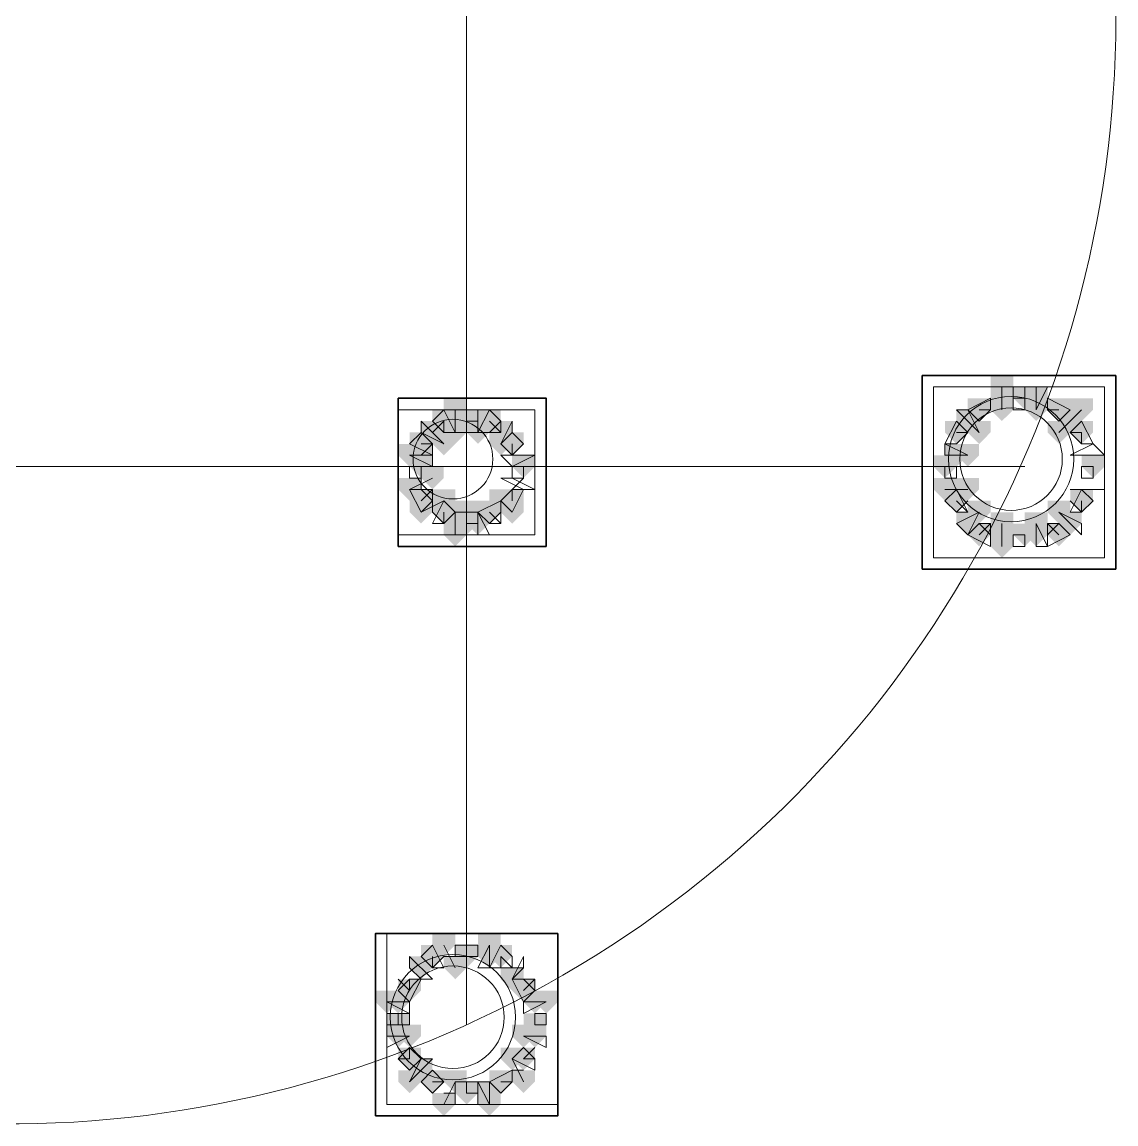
# Model space of a CAD drawing. Header units: millimetres. Extents: x 2315 to 4619, y 1334 to 1897.
# Drawn here: x 3570.14 to 3576, y 1548.68 to 1554.59 of the extents above; entities that cross this region are included whole.
import ezdxf

# ---------------------------------------------------------------- set-up
doc = ezdxf.new("R2010")
doc.units = ezdxf.units.MM
for name, color, linetype, true_color in [('PDF_10', 7, 'Continuous', 0x00b85c), ('PDF_AXIS', 7, 'Continuous', 0x00b85c), ('PDF_柱构件', 7, 'Continuous', 0x00b85c), ('PDF_转运站初步方案', 7, 'Continuous', 0x00b85c)]:
    doc.layers.add(name, color=color, linetype=linetype, true_color=true_color)
doc.layers.add('PDF_中心线层', color=1, linetype='Continuous')
doc.layers.add('PDF_粗实线层', color=7, linetype='Continuous')

msp = doc.modelspace()

# ---------------------------------------------------------------- hatches: boundary and pattern name
at = {"layer": 'PDF_10', "transparency": 33554559}
for points in [[(3575.5153, 1552.6298), (3575.4542, 1552.6298), (3575.4542, 1552.5687), (3575.5153, 1552.5076), (3575.5764, 1552.5687), (3575.5764, 1552.6298)], [(3575.5153, 1552.6298), (3575.4542, 1552.6298), (3575.4542, 1552.5687), (3575.5153, 1552.5076), (3575.5764, 1552.5687), (3575.5764, 1552.6298)], [(3575.271, 1552.5687), (3575.2099, 1552.5687), (3575.2099, 1552.5076), (3575.271, 1552.4466), (3575.332, 1552.5076), (3575.332, 1552.5687)], [(3575.271, 1552.5687), (3575.2099, 1552.5687), (3575.2099, 1552.5076), (3575.271, 1552.4466), (3575.332, 1552.5076), (3575.332, 1552.5687)], [(3575.6985, 1552.5687), (3575.6375, 1552.5687), (3575.6375, 1552.5076), (3575.6985, 1552.4466), (3575.7596, 1552.5076), (3575.7596, 1552.5687)], [(3575.6985, 1552.5687), (3575.6375, 1552.5687), (3575.6375, 1552.5076), (3575.6985, 1552.4466), (3575.7596, 1552.5076), (3575.7596, 1552.5687)], [(3572.4002, 1552.5076), (3572.3391, 1552.5076), (3572.3391, 1552.4466), (3572.4002, 1552.3855), (3572.4612, 1552.4466), (3572.4612, 1552.5076)], [(3572.4002, 1552.5076), (3572.3391, 1552.5076), (3572.3391, 1552.4466), (3572.4002, 1552.3855), (3572.4612, 1552.4466), (3572.4612, 1552.5076)], [(3572.5223, 1552.5076), (3572.4612, 1552.5076), (3572.4612, 1552.4466), (3572.5223, 1552.3855), (3572.5834, 1552.4466), (3572.5834, 1552.5076)], [(3572.5223, 1552.5076), (3572.4612, 1552.5076), (3572.4612, 1552.4466), (3572.5223, 1552.3855), (3572.5834, 1552.4466), (3572.5834, 1552.5076)], [(3572.6445, 1552.5076), (3572.5834, 1552.5076), (3572.5834, 1552.4466), (3572.6445, 1552.3855), (3572.7056, 1552.4466), (3572.7056, 1552.5076)], [(3572.6445, 1552.5076), (3572.5834, 1552.5076), (3572.5834, 1552.4466), (3572.6445, 1552.3855), (3572.7056, 1552.4466), (3572.7056, 1552.5076)], [(3575.1488, 1552.4466), (3575.0877, 1552.4466), (3575.0877, 1552.3855), (3575.1488, 1552.3244), (3575.2099, 1552.3855), (3575.2099, 1552.4466)], [(3575.1488, 1552.4466), (3575.0877, 1552.4466), (3575.0877, 1552.3855), (3575.1488, 1552.3244), (3575.2099, 1552.3855), (3575.2099, 1552.4466)], [(3575.8207, 1552.4466), (3575.7596, 1552.4466), (3575.7596, 1552.3855), (3575.8207, 1552.3244), (3575.8818, 1552.3855), (3575.8818, 1552.4466)], [(3575.8207, 1552.4466), (3575.7596, 1552.4466), (3575.7596, 1552.3855), (3575.8207, 1552.3244), (3575.8818, 1552.3855), (3575.8818, 1552.4466)], [(3572.278, 1552.3855), (3572.2169, 1552.3855), (3572.2169, 1552.3244), (3572.278, 1552.2633), (3572.3391, 1552.3244), (3572.3391, 1552.3855)], [(3572.278, 1552.3855), (3572.2169, 1552.3855), (3572.2169, 1552.3244), (3572.278, 1552.2633), (3572.3391, 1552.3244), (3572.3391, 1552.3855)], [(3572.7666, 1552.3855), (3572.7056, 1552.3855), (3572.7056, 1552.3244), (3572.7666, 1552.2633), (3572.8277, 1552.3244), (3572.8277, 1552.3855)], [(3572.7666, 1552.3855), (3572.7056, 1552.3855), (3572.7056, 1552.3244), (3572.7666, 1552.2633), (3572.8277, 1552.3244), (3572.8277, 1552.3855)], [(3572.7666, 1552.3855), (3572.7056, 1552.3855), (3572.7056, 1552.3244), (3572.7666, 1552.2633), (3572.8277, 1552.3244), (3572.8277, 1552.3855)], [(3572.278, 1552.2633), (3572.2169, 1552.2633), (3572.2169, 1552.2022), (3572.278, 1552.1412), (3572.3391, 1552.2022), (3572.3391, 1552.2633)], [(3572.278, 1552.2633), (3572.2169, 1552.2633), (3572.2169, 1552.2022), (3572.278, 1552.1412), (3572.3391, 1552.2022), (3572.3391, 1552.2633)], [(3572.8277, 1552.2633), (3572.7666, 1552.2633), (3572.7666, 1552.2022), (3572.8277, 1552.1412), (3572.8888, 1552.2022), (3572.8888, 1552.2633)], [(3572.8277, 1552.2633), (3572.7666, 1552.2633), (3572.7666, 1552.2022), (3572.8277, 1552.1412), (3572.8888, 1552.2022), (3572.8888, 1552.2633)], [(3575.0877, 1552.2633), (3575.0266, 1552.2633), (3575.0266, 1552.2022), (3575.0877, 1552.1412), (3575.1488, 1552.2022), (3575.1488, 1552.2633)], [(3575.0877, 1552.2633), (3575.0266, 1552.2633), (3575.0266, 1552.2022), (3575.0877, 1552.1412), (3575.1488, 1552.2022), (3575.1488, 1552.2633)], [(3575.8818, 1552.2633), (3575.8207, 1552.2633), (3575.8207, 1552.2022), (3575.8818, 1552.1412), (3575.9429, 1552.2022), (3575.9429, 1552.2633)], [(3575.8818, 1552.2633), (3575.8207, 1552.2633), (3575.8207, 1552.2022), (3575.8818, 1552.1412), (3575.9429, 1552.2022), (3575.9429, 1552.2633)], [(3572.278, 1552.0801), (3572.2169, 1552.0801), (3572.2169, 1552.019), (3572.278, 1551.9579), (3572.3391, 1552.019), (3572.3391, 1552.0801)], [(3572.278, 1552.0801), (3572.2169, 1552.0801), (3572.2169, 1552.019), (3572.278, 1551.9579), (3572.3391, 1552.019), (3572.3391, 1552.0801)], [(3572.7666, 1552.0801), (3572.7056, 1552.0801), (3572.7056, 1552.019), (3572.7666, 1551.9579), (3572.8277, 1552.019), (3572.8277, 1552.0801)], [(3572.7666, 1552.0801), (3572.7056, 1552.0801), (3572.7056, 1552.019), (3572.7666, 1551.9579), (3572.8277, 1552.019), (3572.8277, 1552.0801)], [(3575.1488, 1552.0801), (3575.0877, 1552.0801), (3575.0877, 1552.019), (3575.1488, 1551.9579), (3575.2099, 1552.019), (3575.2099, 1552.0801)], [(3575.1488, 1552.0801), (3575.0877, 1552.0801), (3575.0877, 1552.019), (3575.1488, 1551.9579), (3575.2099, 1552.019), (3575.2099, 1552.0801)], [(3575.8207, 1552.0801), (3575.7596, 1552.0801), (3575.7596, 1552.019), (3575.8207, 1551.9579), (3575.8818, 1552.019), (3575.8818, 1552.0801)], [(3575.8207, 1552.0801), (3575.7596, 1552.0801), (3575.7596, 1552.019), (3575.8207, 1551.9579), (3575.8818, 1552.019), (3575.8818, 1552.0801)], [(3572.4002, 1552.019), (3572.3391, 1552.019), (3572.3391, 1551.9579), (3572.4002, 1551.8968), (3572.4612, 1551.9579), (3572.4612, 1552.019)], [(3572.4002, 1552.019), (3572.3391, 1552.019), (3572.3391, 1551.9579), (3572.4002, 1551.8968), (3572.4612, 1551.9579), (3572.4612, 1552.019)], [(3572.6445, 1552.019), (3572.5834, 1552.019), (3572.5834, 1551.9579), (3572.6445, 1551.8968), (3572.7056, 1551.9579), (3572.7056, 1552.019)], [(3572.6445, 1552.019), (3572.5834, 1552.019), (3572.5834, 1551.9579), (3572.6445, 1551.8968), (3572.7056, 1551.9579), (3572.7056, 1552.019)], [(3572.5223, 1551.9579), (3572.4612, 1551.9579), (3572.4612, 1551.8968), (3572.5223, 1551.8357), (3572.5834, 1551.8968), (3572.5834, 1551.9579)], [(3572.5223, 1551.9579), (3572.4612, 1551.9579), (3572.4612, 1551.8968), (3572.5223, 1551.8357), (3572.5834, 1551.8968), (3572.5834, 1551.9579)], [(3575.271, 1551.8968), (3575.2099, 1551.8968), (3575.2099, 1551.8357), (3575.271, 1551.7747), (3575.332, 1551.8357), (3575.332, 1551.8968)], [(3575.271, 1551.8968), (3575.2099, 1551.8968), (3575.2099, 1551.8357), (3575.271, 1551.7747), (3575.332, 1551.8357), (3575.332, 1551.8968)], [(3575.5153, 1551.8968), (3575.4542, 1551.8968), (3575.4542, 1551.8357), (3575.5153, 1551.7747), (3575.5764, 1551.8357), (3575.5764, 1551.8968)], [(3575.5153, 1551.8968), (3575.4542, 1551.8968), (3575.4542, 1551.8357), (3575.5153, 1551.7747), (3575.5764, 1551.8357), (3575.5764, 1551.8968)], [(3575.6985, 1551.8968), (3575.6375, 1551.8968), (3575.6375, 1551.8357), (3575.6985, 1551.7747), (3575.7596, 1551.8357), (3575.7596, 1551.8968)], [(3575.6985, 1551.8968), (3575.6375, 1551.8968), (3575.6375, 1551.8357), (3575.6985, 1551.7747), (3575.7596, 1551.8357), (3575.7596, 1551.8968)], [(3572.3391, 1549.6368), (3572.278, 1549.6368), (3572.278, 1549.5757), (3572.3391, 1549.5147), (3572.4002, 1549.5757), (3572.4002, 1549.6368)], [(3572.3391, 1549.6368), (3572.278, 1549.6368), (3572.278, 1549.5757), (3572.3391, 1549.5147), (3572.4002, 1549.5757), (3572.4002, 1549.6368)], [(3572.5223, 1549.6368), (3572.4612, 1549.6368), (3572.4612, 1549.5757), (3572.5223, 1549.5147), (3572.5834, 1549.5757), (3572.5834, 1549.6368)], [(3572.5223, 1549.6368), (3572.4612, 1549.6368), (3572.4612, 1549.5757), (3572.5223, 1549.5147), (3572.5834, 1549.5757), (3572.5834, 1549.6368)], [(3572.7056, 1549.6368), (3572.6445, 1549.6368), (3572.6445, 1549.5757), (3572.7056, 1549.5147), (3572.7666, 1549.5757), (3572.7666, 1549.6368)], [(3572.7056, 1549.6368), (3572.6445, 1549.6368), (3572.6445, 1549.5757), (3572.7056, 1549.5147), (3572.7666, 1549.5757), (3572.7666, 1549.6368)], [(3572.2169, 1549.4536), (3572.1558, 1549.4536), (3572.1558, 1549.3925), (3572.2169, 1549.3314), (3572.278, 1549.3925), (3572.278, 1549.4536)], [(3572.2169, 1549.4536), (3572.1558, 1549.4536), (3572.1558, 1549.3925), (3572.2169, 1549.3314), (3572.278, 1549.3925), (3572.278, 1549.4536)], [(3572.8277, 1549.4536), (3572.7666, 1549.4536), (3572.7666, 1549.3925), (3572.8277, 1549.3314), (3572.8888, 1549.3925), (3572.8888, 1549.4536)], [(3572.8277, 1549.4536), (3572.7666, 1549.4536), (3572.7666, 1549.3925), (3572.8277, 1549.3314), (3572.8888, 1549.3925), (3572.8888, 1549.4536)], [(3572.1558, 1549.2703), (3572.0948, 1549.2703), (3572.0948, 1549.2093), (3572.1558, 1549.1482), (3572.2169, 1549.2093), (3572.2169, 1549.2703)], [(3572.1558, 1549.2703), (3572.0948, 1549.2703), (3572.0948, 1549.2093), (3572.1558, 1549.1482), (3572.2169, 1549.2093), (3572.2169, 1549.2703)], [(3572.1558, 1549.2703), (3572.0948, 1549.2703), (3572.0948, 1549.2093), (3572.1558, 1549.1482), (3572.2169, 1549.2093), (3572.2169, 1549.2703)], [(3572.8888, 1549.2703), (3572.8277, 1549.2703), (3572.8277, 1549.2093), (3572.8888, 1549.1482), (3572.9499, 1549.2093), (3572.9499, 1549.2703)], [(3572.8888, 1549.2703), (3572.8277, 1549.2703), (3572.8277, 1549.2093), (3572.8888, 1549.1482), (3572.9499, 1549.2093), (3572.9499, 1549.2703)], [(3572.2169, 1549.0871), (3572.1558, 1549.0871), (3572.1558, 1549.026), (3572.2169, 1548.9649), (3572.278, 1549.026), (3572.278, 1549.0871)], [(3572.2169, 1549.0871), (3572.1558, 1549.0871), (3572.1558, 1549.026), (3572.2169, 1548.9649), (3572.278, 1549.026), (3572.278, 1549.0871)], [(3572.8277, 1549.0871), (3572.7666, 1549.0871), (3572.7666, 1549.026), (3572.8277, 1548.9649), (3572.8888, 1549.026), (3572.8888, 1549.0871)], [(3572.8277, 1549.0871), (3572.7666, 1549.0871), (3572.7666, 1549.026), (3572.8277, 1548.9649), (3572.8888, 1549.026), (3572.8888, 1549.0871)], [(3572.3391, 1548.9649), (3572.278, 1548.9649), (3572.278, 1548.9039), (3572.3391, 1548.8428), (3572.4002, 1548.9039), (3572.4002, 1548.9649)], [(3572.3391, 1548.9649), (3572.278, 1548.9649), (3572.278, 1548.9039), (3572.3391, 1548.8428), (3572.4002, 1548.9039), (3572.4002, 1548.9649)], [(3572.3391, 1548.9649), (3572.278, 1548.9649), (3572.278, 1548.9039), (3572.3391, 1548.8428), (3572.4002, 1548.9039), (3572.4002, 1548.9649)], [(3572.7056, 1548.9649), (3572.6445, 1548.9649), (3572.6445, 1548.9039), (3572.7056, 1548.8428), (3572.7666, 1548.9039), (3572.7666, 1548.9649)], [(3572.7056, 1548.9649), (3572.6445, 1548.9649), (3572.6445, 1548.9039), (3572.7056, 1548.8428), (3572.7666, 1548.9039), (3572.7666, 1548.9649)], [(3572.7056, 1548.9649), (3572.6445, 1548.9649), (3572.6445, 1548.9039), (3572.7056, 1548.8428), (3572.7666, 1548.9039), (3572.7666, 1548.9649)], [(3572.5223, 1548.9039), (3572.4612, 1548.9039), (3572.4612, 1548.8428), (3572.5223, 1548.7817), (3572.5834, 1548.8428), (3572.5834, 1548.9039)], [(3572.5223, 1548.9039), (3572.4612, 1548.9039), (3572.4612, 1548.8428), (3572.5223, 1548.7817), (3572.5834, 1548.8428), (3572.5834, 1548.9039)]]:
    msp.add_hatch(color=256, dxfattribs=at).paths.add_polyline_path(points)
at = {"layer": 'PDF_柱构件', "transparency": 33554559}
for points in [[(3575.3931, 1552.6909), (3575.332, 1552.6909), (3575.332, 1552.6298), (3575.3931, 1552.5687), (3575.4542, 1552.6298), (3575.4542, 1552.6909)], [(3575.3931, 1552.6298), (3575.332, 1552.6298), (3575.332, 1552.5687), (3575.3931, 1552.5076), (3575.4542, 1552.5687), (3575.4542, 1552.6298)], [(3575.5764, 1552.6298), (3575.5153, 1552.6298), (3575.5153, 1552.5687), (3575.5764, 1552.5076), (3575.6375, 1552.5687), (3575.6375, 1552.6298)], [(3572.4612, 1552.5687), (3572.4002, 1552.5687), (3572.4002, 1552.5076), (3572.4612, 1552.4466), (3572.5223, 1552.5076), (3572.5223, 1552.5687)], [(3575.3931, 1552.5687), (3575.332, 1552.5687), (3575.332, 1552.5076), (3575.3931, 1552.4466), (3575.4542, 1552.5076), (3575.4542, 1552.5687)], [(3575.5764, 1552.5687), (3575.5153, 1552.5687), (3575.5153, 1552.5076), (3575.5764, 1552.4466), (3575.6375, 1552.5076), (3575.6375, 1552.5687)], [(3575.8207, 1552.5687), (3575.7596, 1552.5687), (3575.7596, 1552.5076), (3575.8207, 1552.4466), (3575.8818, 1552.5076), (3575.8818, 1552.5687)], [(3572.4612, 1552.5076), (3572.4002, 1552.5076), (3572.4002, 1552.4466), (3572.4612, 1552.3855), (3572.5223, 1552.4466), (3572.5223, 1552.5076)], [(3572.5834, 1552.5076), (3572.5223, 1552.5076), (3572.5223, 1552.4466), (3572.5834, 1552.3855), (3572.6445, 1552.4466), (3572.6445, 1552.5076)], [(3575.2099, 1552.5076), (3575.1488, 1552.5076), (3575.1488, 1552.4466), (3575.2099, 1552.3855), (3575.271, 1552.4466), (3575.271, 1552.5076)], [(3575.7596, 1552.5076), (3575.6985, 1552.5076), (3575.6985, 1552.4466), (3575.7596, 1552.3855), (3575.8207, 1552.4466), (3575.8207, 1552.5076)], [(3572.3391, 1552.4466), (3572.278, 1552.4466), (3572.278, 1552.3855), (3572.3391, 1552.3244), (3572.4002, 1552.3855), (3572.4002, 1552.4466)], [(3572.4612, 1552.4466), (3572.4002, 1552.4466), (3572.4002, 1552.3855), (3572.4612, 1552.3244), (3572.5223, 1552.3855), (3572.5223, 1552.4466)], [(3572.5834, 1552.4466), (3572.5223, 1552.4466), (3572.5223, 1552.3855), (3572.5834, 1552.3244), (3572.6445, 1552.3855), (3572.6445, 1552.4466)], [(3572.7056, 1552.4466), (3572.6445, 1552.4466), (3572.6445, 1552.3855), (3572.7056, 1552.3244), (3572.7666, 1552.3855), (3572.7666, 1552.4466)], [(3575.271, 1552.4466), (3575.2099, 1552.4466), (3575.2099, 1552.3855), (3575.271, 1552.3244), (3575.332, 1552.3855), (3575.332, 1552.4466)], [(3575.6985, 1552.4466), (3575.6375, 1552.4466), (3575.6375, 1552.3855), (3575.6985, 1552.3244), (3575.7596, 1552.3855), (3575.7596, 1552.4466)], [(3572.4002, 1552.3855), (3572.3391, 1552.3855), (3572.3391, 1552.3244), (3572.4002, 1552.2633), (3572.4612, 1552.3244), (3572.4612, 1552.3855)], [(3572.7056, 1552.3855), (3572.6445, 1552.3855), (3572.6445, 1552.3244), (3572.7056, 1552.2633), (3572.7666, 1552.3244), (3572.7666, 1552.3855)], [(3572.2169, 1552.3244), (3572.1558, 1552.3244), (3572.1558, 1552.2633), (3572.2169, 1552.2022), (3572.278, 1552.2633), (3572.278, 1552.3244)], [(3572.278, 1552.3244), (3572.2169, 1552.3244), (3572.2169, 1552.2633), (3572.278, 1552.2022), (3572.3391, 1552.2633), (3572.3391, 1552.3244)], [(3575.1488, 1552.3244), (3575.0877, 1552.3244), (3575.0877, 1552.2633), (3575.1488, 1552.2022), (3575.2099, 1552.2633), (3575.2099, 1552.3244)], [(3575.2099, 1552.3244), (3575.1488, 1552.3244), (3575.1488, 1552.2633), (3575.2099, 1552.2022), (3575.271, 1552.2633), (3575.271, 1552.3244)], [(3572.3391, 1552.2022), (3572.278, 1552.2022), (3572.278, 1552.1412), (3572.3391, 1552.0801), (3572.4002, 1552.1412), (3572.4002, 1552.2022)], [(3572.2169, 1552.1412), (3572.1558, 1552.1412), (3572.1558, 1552.0801), (3572.2169, 1552.019), (3572.278, 1552.0801), (3572.278, 1552.1412)], [(3575.0877, 1552.1412), (3575.0266, 1552.1412), (3575.0266, 1552.0801), (3575.0877, 1552.019), (3575.1488, 1552.0801), (3575.1488, 1552.1412)], [(3575.1488, 1552.1412), (3575.0877, 1552.1412), (3575.0877, 1552.0801), (3575.1488, 1552.019), (3575.2099, 1552.0801), (3575.2099, 1552.1412)], [(3575.2099, 1552.1412), (3575.1488, 1552.1412), (3575.1488, 1552.0801), (3575.2099, 1552.019), (3575.271, 1552.0801), (3575.271, 1552.1412)], [(3572.4002, 1552.0801), (3572.3391, 1552.0801), (3572.3391, 1552.019), (3572.4002, 1551.9579), (3572.4612, 1552.019), (3572.4612, 1552.0801)], [(3572.7056, 1552.0801), (3572.6445, 1552.0801), (3572.6445, 1552.019), (3572.7056, 1551.9579), (3572.7666, 1552.019), (3572.7666, 1552.0801)], [(3572.278, 1552.019), (3572.2169, 1552.019), (3572.2169, 1551.9579), (3572.278, 1551.8968), (3572.3391, 1551.9579), (3572.3391, 1552.019)], [(3572.4612, 1552.019), (3572.4002, 1552.019), (3572.4002, 1551.9579), (3572.4612, 1551.8968), (3572.5223, 1551.9579), (3572.5223, 1552.019)], [(3572.5834, 1552.019), (3572.5223, 1552.019), (3572.5223, 1551.9579), (3572.5834, 1551.8968), (3572.6445, 1551.9579), (3572.6445, 1552.019)], [(3572.7666, 1552.019), (3572.7056, 1552.019), (3572.7056, 1551.9579), (3572.7666, 1551.8968), (3572.8277, 1551.9579), (3572.8277, 1552.019)], [(3575.271, 1552.019), (3575.2099, 1552.019), (3575.2099, 1551.9579), (3575.271, 1551.8968), (3575.332, 1551.9579), (3575.332, 1552.019)], [(3575.6985, 1552.019), (3575.6375, 1552.019), (3575.6375, 1551.9579), (3575.6985, 1551.8968), (3575.7596, 1551.9579), (3575.7596, 1552.019)], [(3572.4612, 1551.9579), (3572.4002, 1551.9579), (3572.4002, 1551.8968), (3572.4612, 1551.8357), (3572.5223, 1551.8968), (3572.5223, 1551.9579)], [(3572.5834, 1551.9579), (3572.5223, 1551.9579), (3572.5223, 1551.8968), (3572.5834, 1551.8357), (3572.6445, 1551.8968), (3572.6445, 1551.9579)], [(3575.2099, 1551.9579), (3575.1488, 1551.9579), (3575.1488, 1551.8968), (3575.2099, 1551.8357), (3575.271, 1551.8968), (3575.271, 1551.9579)], [(3575.3931, 1551.9579), (3575.332, 1551.9579), (3575.332, 1551.8968), (3575.3931, 1551.8357), (3575.4542, 1551.8968), (3575.4542, 1551.9579)], [(3575.5764, 1551.9579), (3575.5153, 1551.9579), (3575.5153, 1551.8968), (3575.5764, 1551.8357), (3575.6375, 1551.8968), (3575.6375, 1551.9579)], [(3575.7596, 1551.9579), (3575.6985, 1551.9579), (3575.6985, 1551.8968), (3575.7596, 1551.8357), (3575.8207, 1551.8968), (3575.8207, 1551.9579)], [(3572.4612, 1551.8968), (3572.4002, 1551.8968), (3572.4002, 1551.8357), (3572.4612, 1551.7747), (3572.5223, 1551.8357), (3572.5223, 1551.8968)], [(3575.3931, 1551.8968), (3575.332, 1551.8968), (3575.332, 1551.8357), (3575.3931, 1551.7747), (3575.4542, 1551.8357), (3575.4542, 1551.8968)], [(3575.5764, 1551.8968), (3575.5153, 1551.8968), (3575.5153, 1551.8357), (3575.5764, 1551.7747), (3575.6375, 1551.8357), (3575.6375, 1551.8968)], [(3575.3931, 1551.8357), (3575.332, 1551.8357), (3575.332, 1551.7747), (3575.3931, 1551.7136), (3575.4542, 1551.7747), (3575.4542, 1551.8357)], [(3572.4002, 1549.6979), (3572.3391, 1549.6979), (3572.3391, 1549.6368), (3572.4002, 1549.5757), (3572.4612, 1549.6368), (3572.4612, 1549.6979)], [(3572.6445, 1549.6979), (3572.5834, 1549.6979), (3572.5834, 1549.6368), (3572.6445, 1549.5757), (3572.7056, 1549.6368), (3572.7056, 1549.6979)], [(3572.6445, 1549.6368), (3572.5834, 1549.6368), (3572.5834, 1549.5757), (3572.6445, 1549.5147), (3572.7056, 1549.5757), (3572.7056, 1549.6368)], [(3572.278, 1549.5757), (3572.2169, 1549.5757), (3572.2169, 1549.5147), (3572.278, 1549.4536), (3572.3391, 1549.5147), (3572.3391, 1549.5757)], [(3572.4612, 1549.5757), (3572.4002, 1549.5757), (3572.4002, 1549.5147), (3572.4612, 1549.4536), (3572.5223, 1549.5147), (3572.5223, 1549.5757)], [(3572.7666, 1549.5147), (3572.7056, 1549.5147), (3572.7056, 1549.4536), (3572.7666, 1549.3925), (3572.8277, 1549.4536), (3572.8277, 1549.5147)], [(3572.0948, 1549.3925), (3572.0337, 1549.3925), (3572.0337, 1549.3314), (3572.0948, 1549.2703), (3572.1558, 1549.3314), (3572.1558, 1549.3925)], [(3572.1558, 1549.3925), (3572.0948, 1549.3925), (3572.0948, 1549.3314), (3572.1558, 1549.2703), (3572.2169, 1549.3314), (3572.2169, 1549.3925)], [(3572.8888, 1549.3925), (3572.8277, 1549.3925), (3572.8277, 1549.3314), (3572.8888, 1549.2703), (3572.9499, 1549.3314), (3572.9499, 1549.3925)], [(3572.9499, 1549.3925), (3572.8888, 1549.3925), (3572.8888, 1549.3314), (3572.9499, 1549.2703), (3573.011, 1549.3314), (3573.011, 1549.3925)], [(3572.1558, 1549.2093), (3572.0948, 1549.2093), (3572.0948, 1549.1482), (3572.1558, 1549.0871), (3572.2169, 1549.1482), (3572.2169, 1549.2093)], [(3572.2169, 1549.2093), (3572.1558, 1549.2093), (3572.1558, 1549.1482), (3572.2169, 1549.0871), (3572.278, 1549.1482), (3572.278, 1549.2093)], [(3572.8277, 1549.2093), (3572.7666, 1549.2093), (3572.7666, 1549.1482), (3572.8277, 1549.0871), (3572.8888, 1549.1482), (3572.8888, 1549.2093)], [(3572.8888, 1549.2093), (3572.8277, 1549.2093), (3572.8277, 1549.1482), (3572.8888, 1549.0871), (3572.9499, 1549.1482), (3572.9499, 1549.2093)], [(3572.7666, 1549.0871), (3572.7056, 1549.0871), (3572.7056, 1549.026), (3572.7666, 1548.9649), (3572.8277, 1549.026), (3572.8277, 1549.0871)], [(3572.278, 1549.026), (3572.2169, 1549.026), (3572.2169, 1548.9649), (3572.278, 1548.9039), (3572.3391, 1548.9649), (3572.3391, 1549.026)], [(3572.2169, 1548.9649), (3572.1558, 1548.9649), (3572.1558, 1548.9039), (3572.2169, 1548.8428), (3572.278, 1548.9039), (3572.278, 1548.9649)], [(3572.4612, 1548.9649), (3572.4002, 1548.9649), (3572.4002, 1548.9039), (3572.4612, 1548.8428), (3572.5223, 1548.9039), (3572.5223, 1548.9649)], [(3572.8277, 1548.9649), (3572.7666, 1548.9649), (3572.7666, 1548.9039), (3572.8277, 1548.8428), (3572.8888, 1548.9039), (3572.8888, 1548.9649)], [(3572.6445, 1548.9039), (3572.5834, 1548.9039), (3572.5834, 1548.8428), (3572.6445, 1548.7817), (3572.7056, 1548.8428), (3572.7056, 1548.9039)], [(3572.4002, 1548.8428), (3572.3391, 1548.8428), (3572.3391, 1548.7817), (3572.4002, 1548.7206), (3572.4612, 1548.7817), (3572.4612, 1548.8428)], [(3572.6445, 1548.8428), (3572.5834, 1548.8428), (3572.5834, 1548.7817), (3572.6445, 1548.7206), (3572.7056, 1548.7817), (3572.7056, 1548.8428)]]:
    msp.add_hatch(color=256, dxfattribs=at).paths.add_polyline_path(points)
at = {"layer": 'PDF_转运站初步方案', "transparency": 33554559}
for points in [[(3575.5153, 1552.6298), (3575.4542, 1552.6298), (3575.4542, 1552.5687), (3575.5153, 1552.5076), (3575.5764, 1552.5687), (3575.5764, 1552.6298)], [(3575.5153, 1552.6298), (3575.4542, 1552.6298), (3575.4542, 1552.5687), (3575.5153, 1552.5076), (3575.5764, 1552.5687), (3575.5764, 1552.6298)], [(3575.271, 1552.5687), (3575.2099, 1552.5687), (3575.2099, 1552.5076), (3575.271, 1552.4466), (3575.332, 1552.5076), (3575.332, 1552.5687)], [(3575.271, 1552.5687), (3575.2099, 1552.5687), (3575.2099, 1552.5076), (3575.271, 1552.4466), (3575.332, 1552.5076), (3575.332, 1552.5687)], [(3575.6985, 1552.5687), (3575.6375, 1552.5687), (3575.6375, 1552.5076), (3575.6985, 1552.4466), (3575.7596, 1552.5076), (3575.7596, 1552.5687)], [(3575.6985, 1552.5687), (3575.6375, 1552.5687), (3575.6375, 1552.5076), (3575.6985, 1552.4466), (3575.7596, 1552.5076), (3575.7596, 1552.5687)], [(3572.4002, 1552.5076), (3572.3391, 1552.5076), (3572.3391, 1552.4466), (3572.4002, 1552.3855), (3572.4612, 1552.4466), (3572.4612, 1552.5076)], [(3572.4002, 1552.5076), (3572.3391, 1552.5076), (3572.3391, 1552.4466), (3572.4002, 1552.3855), (3572.4612, 1552.4466), (3572.4612, 1552.5076)], [(3572.5223, 1552.5076), (3572.4612, 1552.5076), (3572.4612, 1552.4466), (3572.5223, 1552.3855), (3572.5834, 1552.4466), (3572.5834, 1552.5076)], [(3572.5223, 1552.5076), (3572.4612, 1552.5076), (3572.4612, 1552.4466), (3572.5223, 1552.3855), (3572.5834, 1552.4466), (3572.5834, 1552.5076)], [(3572.6445, 1552.5076), (3572.5834, 1552.5076), (3572.5834, 1552.4466), (3572.6445, 1552.3855), (3572.7056, 1552.4466), (3572.7056, 1552.5076)], [(3572.6445, 1552.5076), (3572.5834, 1552.5076), (3572.5834, 1552.4466), (3572.6445, 1552.3855), (3572.7056, 1552.4466), (3572.7056, 1552.5076)], [(3575.1488, 1552.4466), (3575.0877, 1552.4466), (3575.0877, 1552.3855), (3575.1488, 1552.3244), (3575.2099, 1552.3855), (3575.2099, 1552.4466)], [(3575.1488, 1552.4466), (3575.0877, 1552.4466), (3575.0877, 1552.3855), (3575.1488, 1552.3244), (3575.2099, 1552.3855), (3575.2099, 1552.4466)], [(3575.8207, 1552.4466), (3575.7596, 1552.4466), (3575.7596, 1552.3855), (3575.8207, 1552.3244), (3575.8818, 1552.3855), (3575.8818, 1552.4466)], [(3575.8207, 1552.4466), (3575.7596, 1552.4466), (3575.7596, 1552.3855), (3575.8207, 1552.3244), (3575.8818, 1552.3855), (3575.8818, 1552.4466)], [(3572.278, 1552.3855), (3572.2169, 1552.3855), (3572.2169, 1552.3244), (3572.278, 1552.2633), (3572.3391, 1552.3244), (3572.3391, 1552.3855)], [(3572.278, 1552.3855), (3572.2169, 1552.3855), (3572.2169, 1552.3244), (3572.278, 1552.2633), (3572.3391, 1552.3244), (3572.3391, 1552.3855)], [(3572.7666, 1552.3855), (3572.7056, 1552.3855), (3572.7056, 1552.3244), (3572.7666, 1552.2633), (3572.8277, 1552.3244), (3572.8277, 1552.3855)], [(3572.7666, 1552.3855), (3572.7056, 1552.3855), (3572.7056, 1552.3244), (3572.7666, 1552.2633), (3572.8277, 1552.3244), (3572.8277, 1552.3855)], [(3572.278, 1552.2633), (3572.2169, 1552.2633), (3572.2169, 1552.2022), (3572.278, 1552.1412), (3572.3391, 1552.2022), (3572.3391, 1552.2633)], [(3572.278, 1552.2633), (3572.2169, 1552.2633), (3572.2169, 1552.2022), (3572.278, 1552.1412), (3572.3391, 1552.2022), (3572.3391, 1552.2633)], [(3572.8277, 1552.2633), (3572.7666, 1552.2633), (3572.7666, 1552.2022), (3572.8277, 1552.1412), (3572.8888, 1552.2022), (3572.8888, 1552.2633)], [(3572.8277, 1552.2633), (3572.7666, 1552.2633), (3572.7666, 1552.2022), (3572.8277, 1552.1412), (3572.8888, 1552.2022), (3572.8888, 1552.2633)], [(3575.0877, 1552.2633), (3575.0266, 1552.2633), (3575.0266, 1552.2022), (3575.0877, 1552.1412), (3575.1488, 1552.2022), (3575.1488, 1552.2633)], [(3575.0877, 1552.2633), (3575.0266, 1552.2633), (3575.0266, 1552.2022), (3575.0877, 1552.1412), (3575.1488, 1552.2022), (3575.1488, 1552.2633)], [(3575.8818, 1552.2633), (3575.8207, 1552.2633), (3575.8207, 1552.2022), (3575.8818, 1552.1412), (3575.9429, 1552.2022), (3575.9429, 1552.2633)], [(3575.8818, 1552.2633), (3575.8207, 1552.2633), (3575.8207, 1552.2022), (3575.8818, 1552.1412), (3575.9429, 1552.2022), (3575.9429, 1552.2633)], [(3572.278, 1552.0801), (3572.2169, 1552.0801), (3572.2169, 1552.019), (3572.278, 1551.9579), (3572.3391, 1552.019), (3572.3391, 1552.0801)], [(3572.278, 1552.0801), (3572.2169, 1552.0801), (3572.2169, 1552.019), (3572.278, 1551.9579), (3572.3391, 1552.019), (3572.3391, 1552.0801)], [(3572.7666, 1552.0801), (3572.7056, 1552.0801), (3572.7056, 1552.019), (3572.7666, 1551.9579), (3572.8277, 1552.019), (3572.8277, 1552.0801)], [(3572.7666, 1552.0801), (3572.7056, 1552.0801), (3572.7056, 1552.019), (3572.7666, 1551.9579), (3572.8277, 1552.019), (3572.8277, 1552.0801)], [(3575.1488, 1552.0801), (3575.0877, 1552.0801), (3575.0877, 1552.019), (3575.1488, 1551.9579), (3575.2099, 1552.019), (3575.2099, 1552.0801)], [(3575.1488, 1552.0801), (3575.0877, 1552.0801), (3575.0877, 1552.019), (3575.1488, 1551.9579), (3575.2099, 1552.019), (3575.2099, 1552.0801)], [(3575.8207, 1552.0801), (3575.7596, 1552.0801), (3575.7596, 1552.019), (3575.8207, 1551.9579), (3575.8818, 1552.019), (3575.8818, 1552.0801)], [(3575.8207, 1552.0801), (3575.7596, 1552.0801), (3575.7596, 1552.019), (3575.8207, 1551.9579), (3575.8818, 1552.019), (3575.8818, 1552.0801)], [(3572.4002, 1552.019), (3572.3391, 1552.019), (3572.3391, 1551.9579), (3572.4002, 1551.8968), (3572.4612, 1551.9579), (3572.4612, 1552.019)], [(3572.4002, 1552.019), (3572.3391, 1552.019), (3572.3391, 1551.9579), (3572.4002, 1551.8968), (3572.4612, 1551.9579), (3572.4612, 1552.019)], [(3572.6445, 1552.019), (3572.5834, 1552.019), (3572.5834, 1551.9579), (3572.6445, 1551.8968), (3572.7056, 1551.9579), (3572.7056, 1552.019)], [(3572.6445, 1552.019), (3572.5834, 1552.019), (3572.5834, 1551.9579), (3572.6445, 1551.8968), (3572.7056, 1551.9579), (3572.7056, 1552.019)], [(3572.5223, 1551.9579), (3572.4612, 1551.9579), (3572.4612, 1551.8968), (3572.5223, 1551.8357), (3572.5834, 1551.8968), (3572.5834, 1551.9579)], [(3572.5223, 1551.9579), (3572.4612, 1551.9579), (3572.4612, 1551.8968), (3572.5223, 1551.8357), (3572.5834, 1551.8968), (3572.5834, 1551.9579)], [(3575.271, 1551.8968), (3575.2099, 1551.8968), (3575.2099, 1551.8357), (3575.271, 1551.7747), (3575.332, 1551.8357), (3575.332, 1551.8968)], [(3575.271, 1551.8968), (3575.2099, 1551.8968), (3575.2099, 1551.8357), (3575.271, 1551.7747), (3575.332, 1551.8357), (3575.332, 1551.8968)], [(3575.5153, 1551.8968), (3575.4542, 1551.8968), (3575.4542, 1551.8357), (3575.5153, 1551.7747), (3575.5764, 1551.8357), (3575.5764, 1551.8968)], [(3575.5153, 1551.8968), (3575.4542, 1551.8968), (3575.4542, 1551.8357), (3575.5153, 1551.7747), (3575.5764, 1551.8357), (3575.5764, 1551.8968)], [(3575.6985, 1551.8968), (3575.6375, 1551.8968), (3575.6375, 1551.8357), (3575.6985, 1551.7747), (3575.7596, 1551.8357), (3575.7596, 1551.8968)], [(3575.6985, 1551.8968), (3575.6375, 1551.8968), (3575.6375, 1551.8357), (3575.6985, 1551.7747), (3575.7596, 1551.8357), (3575.7596, 1551.8968)], [(3572.3391, 1549.6368), (3572.278, 1549.6368), (3572.278, 1549.5757), (3572.3391, 1549.5147), (3572.4002, 1549.5757), (3572.4002, 1549.6368)], [(3572.3391, 1549.6368), (3572.278, 1549.6368), (3572.278, 1549.5757), (3572.3391, 1549.5147), (3572.4002, 1549.5757), (3572.4002, 1549.6368)], [(3572.5223, 1549.6368), (3572.4612, 1549.6368), (3572.4612, 1549.5757), (3572.5223, 1549.5147), (3572.5834, 1549.5757), (3572.5834, 1549.6368)], [(3572.5223, 1549.6368), (3572.4612, 1549.6368), (3572.4612, 1549.5757), (3572.5223, 1549.5147), (3572.5834, 1549.5757), (3572.5834, 1549.6368)], [(3572.7056, 1549.6368), (3572.6445, 1549.6368), (3572.6445, 1549.5757), (3572.7056, 1549.5147), (3572.7666, 1549.5757), (3572.7666, 1549.6368)], [(3572.7056, 1549.6368), (3572.6445, 1549.6368), (3572.6445, 1549.5757), (3572.7056, 1549.5147), (3572.7666, 1549.5757), (3572.7666, 1549.6368)], [(3572.2169, 1549.4536), (3572.1558, 1549.4536), (3572.1558, 1549.3925), (3572.2169, 1549.3314), (3572.278, 1549.3925), (3572.278, 1549.4536)], [(3572.2169, 1549.4536), (3572.1558, 1549.4536), (3572.1558, 1549.3925), (3572.2169, 1549.3314), (3572.278, 1549.3925), (3572.278, 1549.4536)], [(3572.8277, 1549.4536), (3572.7666, 1549.4536), (3572.7666, 1549.3925), (3572.8277, 1549.3314), (3572.8888, 1549.3925), (3572.8888, 1549.4536)], [(3572.8277, 1549.4536), (3572.7666, 1549.4536), (3572.7666, 1549.3925), (3572.8277, 1549.3314), (3572.8888, 1549.3925), (3572.8888, 1549.4536)], [(3572.1558, 1549.2703), (3572.0948, 1549.2703), (3572.0948, 1549.2093), (3572.1558, 1549.1482), (3572.2169, 1549.2093), (3572.2169, 1549.2703)], [(3572.1558, 1549.2703), (3572.0948, 1549.2703), (3572.0948, 1549.2093), (3572.1558, 1549.1482), (3572.2169, 1549.2093), (3572.2169, 1549.2703)], [(3572.8888, 1549.2703), (3572.8277, 1549.2703), (3572.8277, 1549.2093), (3572.8888, 1549.1482), (3572.9499, 1549.2093), (3572.9499, 1549.2703)], [(3572.8888, 1549.2703), (3572.8277, 1549.2703), (3572.8277, 1549.2093), (3572.8888, 1549.1482), (3572.9499, 1549.2093), (3572.9499, 1549.2703)], [(3572.2169, 1549.0871), (3572.1558, 1549.0871), (3572.1558, 1549.026), (3572.2169, 1548.9649), (3572.278, 1549.026), (3572.278, 1549.0871)], [(3572.2169, 1549.0871), (3572.1558, 1549.0871), (3572.1558, 1549.026), (3572.2169, 1548.9649), (3572.278, 1549.026), (3572.278, 1549.0871)], [(3572.8277, 1549.0871), (3572.7666, 1549.0871), (3572.7666, 1549.026), (3572.8277, 1548.9649), (3572.8888, 1549.026), (3572.8888, 1549.0871)], [(3572.8277, 1549.0871), (3572.7666, 1549.0871), (3572.7666, 1549.026), (3572.8277, 1548.9649), (3572.8888, 1549.026), (3572.8888, 1549.0871)], [(3572.3391, 1548.9649), (3572.278, 1548.9649), (3572.278, 1548.9039), (3572.3391, 1548.8428), (3572.4002, 1548.9039), (3572.4002, 1548.9649)], [(3572.3391, 1548.9649), (3572.278, 1548.9649), (3572.278, 1548.9039), (3572.3391, 1548.8428), (3572.4002, 1548.9039), (3572.4002, 1548.9649)], [(3572.7056, 1548.9649), (3572.6445, 1548.9649), (3572.6445, 1548.9039), (3572.7056, 1548.8428), (3572.7666, 1548.9039), (3572.7666, 1548.9649)], [(3572.7056, 1548.9649), (3572.6445, 1548.9649), (3572.6445, 1548.9039), (3572.7056, 1548.8428), (3572.7666, 1548.9039), (3572.7666, 1548.9649)], [(3572.5223, 1548.9039), (3572.4612, 1548.9039), (3572.4612, 1548.8428), (3572.5223, 1548.7817), (3572.5834, 1548.8428), (3572.5834, 1548.9039)], [(3572.5223, 1548.9039), (3572.4612, 1548.9039), (3572.4612, 1548.8428), (3572.5223, 1548.7817), (3572.5834, 1548.8428), (3572.5834, 1548.9039)]]:
    msp.add_hatch(color=256, dxfattribs=at).paths.add_polyline_path(points)

# ---------------------------------------------------------------- linework, layer by layer
at = {"layer": 'PDF_10', "lineweight": 18}
for points in [[(3575.4542, 1552.5687), (3575.5153, 1552.5687), (3575.5153, 1552.5076)], [(3572.5223, 1552.5076), (3572.5223, 1552.4466), (3572.5834, 1552.4466)], [(3575.271, 1552.5076), (3575.332, 1552.5076), (3575.271, 1552.5076)], [(3575.6985, 1552.5076), (3575.6375, 1552.5076), (3575.6985, 1552.5076)], [(3572.3391, 1552.3855), (3572.4002, 1552.4466), (3572.4002, 1552.3855)], [(3572.6445, 1552.4466), (3572.7056, 1552.3855)], [(3572.6445, 1552.3855), (3572.7056, 1552.4466)], [(3575.1488, 1552.3244), (3575.2099, 1552.3855), (3575.1488, 1552.3855)], [(3575.7596, 1552.3855), (3575.8207, 1552.3855), (3575.8207, 1552.3244)], [(3572.278, 1552.2633), (3572.3391, 1552.3244), (3572.278, 1552.3244)], [(3572.7666, 1552.3244), (3572.7666, 1552.2633)], [(3572.278, 1552.1412), (3572.278, 1552.2022), (3572.2169, 1552.2022)], [(3572.7666, 1552.2022), (3572.8277, 1552.2022), (3572.8277, 1552.1412)], [(3575.0877, 1552.1412), (3575.0877, 1552.2022), (3575.1488, 1552.2022)], [(3575.8207, 1552.2022), (3575.8818, 1552.2022), (3575.8818, 1552.1412)], [(3572.3391, 1552.019), (3572.278, 1552.0801)], [(3572.3391, 1552.0801), (3572.278, 1552.019)], [(3572.7666, 1552.019), (3572.7666, 1552.0801), (3572.7666, 1552.019)], [(3575.2099, 1551.9579), (3575.1488, 1552.019)], [(3575.2099, 1552.019), (3575.1488, 1551.9579)], [(3575.8207, 1552.019), (3575.8207, 1551.9579), (3575.7596, 1552.019)], [(3572.4002, 1551.9579), (3572.4002, 1551.8968), (3572.3391, 1551.9579)], [(3572.5834, 1551.8968), (3572.5223, 1551.8968), (3572.5223, 1551.9579)], [(3572.7056, 1551.9579), (3572.6445, 1551.8968)], [(3572.6445, 1551.9579), (3572.7056, 1551.8968)], [(3575.332, 1551.8357), (3575.271, 1551.8968)], [(3575.332, 1551.8968), (3575.271, 1551.8357)], [(3575.6985, 1551.8968), (3575.6375, 1551.8357)], [(3575.6375, 1551.8968), (3575.6985, 1551.8357)], [(3575.5153, 1551.7747), (3575.5153, 1551.8357), (3575.4542, 1551.8357)], [(3572.5834, 1549.5757), (3572.5223, 1549.5757), (3572.5223, 1549.6368)], [(3572.4002, 1549.5757), (3572.3391, 1549.5147), (3572.3391, 1549.5757)], [(3572.7666, 1549.5147), (3572.7056, 1549.5757), (3572.7056, 1549.5147)], [(3572.2169, 1549.4536), (3572.2169, 1549.3925), (3572.1558, 1549.4536)], [(3572.8888, 1549.3925), (3572.8277, 1549.4536)], [(3572.8277, 1549.3925), (3572.8888, 1549.4536)], [(3572.1558, 1549.2703), (3572.1558, 1549.2093)], [(3572.9499, 1549.2093), (3572.8888, 1549.2093), (3572.8888, 1549.2703)], [(3572.2169, 1549.0871), (3572.2169, 1549.026), (3572.1558, 1549.026)], [(3572.8888, 1549.026), (3572.8277, 1549.026), (3572.8888, 1549.0871)], [(3572.3391, 1548.9039), (3572.4002, 1548.9039)], [(3572.5223, 1548.9039), (3572.5223, 1548.8428), (3572.5834, 1548.8428)], [(3572.7056, 1548.9039), (3572.7666, 1548.9039)]]:
    msp.add_lwpolyline(points, dxfattribs=at)
at = {"layer": 'PDF_AXIS', "lineweight": 18}
for points in [[(3575.9429, 1551.7136), (3575.9429, 1552.6298), (3575.0266, 1552.6298), (3575.0266, 1551.7136)], [(3572.8888, 1551.8357), (3572.8888, 1552.5076), (3572.1558, 1552.5076), (3572.1558, 1551.8357)], [(3572.0948, 1548.7817), (3572.0948, 1549.6979), (3573.011, 1549.6979), (3573.011, 1548.7817)]]:
    msp.add_lwpolyline(points, close=True, dxfattribs=at)
at = {"layer": 'PDF_中心线层', "color": 112, "lineweight": 18, "true_color": 0x00b85c}
for points in [[(3572.5223, 1549.2093), (3572.5223, 1560.1428)], [(3564.5818, 1552.2022), (3575.5153, 1552.2022)]]:
    msp.add_lwpolyline(points, dxfattribs=at)
msp.add_arc((3570.0656, 1554.6164), 5.939, 239.20546, 0.87023, dxfattribs=at)
at = {"layer": 'PDF_柱构件', "lineweight": 18}
for points in [[(3575.3931, 1552.6298), (3575.3931, 1552.5076)], [(3575.4542, 1552.5076), (3575.5153, 1552.5076), (3575.5153, 1552.6298), (3575.4542, 1552.6298)], [(3575.5764, 1552.6298), (3575.5764, 1552.5076), (3575.6375, 1552.6298)], [(3575.271, 1552.4466), (3575.332, 1552.5076), (3575.332, 1552.5687), (3575.2099, 1552.5076)], [(3575.6375, 1552.5076), (3575.6985, 1552.4466), (3575.7596, 1552.5076), (3575.6375, 1552.5687)], [(3572.4002, 1552.3855), (3572.4612, 1552.3855), (3572.4002, 1552.5076), (3572.3391, 1552.4466)], [(3572.4612, 1552.5076), (3572.4612, 1552.3855)], [(3572.4612, 1552.3855), (3572.5834, 1552.3855), (3572.5834, 1552.5076), (3572.4612, 1552.5076)], [(3572.5834, 1552.5076), (3572.5834, 1552.3855), (3572.6445, 1552.5076)], [(3572.5834, 1552.3855), (3572.7056, 1552.3855), (3572.7056, 1552.4466), (3572.6445, 1552.5076)], [(3575.1488, 1552.5076), (3575.271, 1552.3855), (3575.2099, 1552.5076)], [(3575.8207, 1552.5076), (3575.6985, 1552.3855)], [(3572.278, 1552.3855), (3572.4002, 1552.3244), (3572.278, 1552.4466)], [(3572.7666, 1552.4466), (3572.7056, 1552.3244), (3572.7666, 1552.3855)], [(3575.1488, 1552.3244), (3575.2099, 1552.3855), (3575.1488, 1552.4466), (3575.0877, 1552.3244)], [(3575.7596, 1552.3855), (3575.8207, 1552.3244), (3575.8818, 1552.3244), (3575.8207, 1552.4466)], [(3572.3391, 1552.2633), (3572.3391, 1552.3244), (3572.278, 1552.3855), (3572.2169, 1552.3244)], [(3572.7056, 1552.3244), (3572.7666, 1552.2633), (3572.8277, 1552.3244), (3572.7666, 1552.3855)], [(3575.0877, 1552.2633), (3575.2099, 1552.2633), (3575.0877, 1552.3244)], [(3575.8818, 1552.3244), (3575.7596, 1552.2633), (3575.8207, 1552.2633), (3575.9429, 1552.2633)], [(3572.2169, 1552.2633), (3572.3391, 1552.2022), (3572.3391, 1552.2633)], [(3572.278, 1552.1412), (3572.278, 1552.2022), (3572.2169, 1552.2022), (3572.2169, 1552.1412)], [(3572.7666, 1552.2022), (3572.7666, 1552.1412), (3572.8277, 1552.1412), (3572.8277, 1552.2022)], [(3575.1488, 1552.1412), (3575.1488, 1552.2022), (3575.0877, 1552.2022), (3575.0877, 1552.1412)], [(3575.8207, 1552.2022), (3575.8207, 1552.1412), (3575.8818, 1552.1412), (3575.8818, 1552.2022)], [(3572.2169, 1552.0801), (3572.3391, 1552.1412)], [(3572.8888, 1552.0801), (3572.7666, 1552.1412), (3572.7056, 1552.1412), (3572.8277, 1552.0801)], [(3572.3391, 1552.019), (3572.3391, 1552.0801), (3572.2169, 1552.0801), (3572.278, 1551.9579)], [(3572.7666, 1552.0801), (3572.7056, 1552.019), (3572.7666, 1551.9579), (3572.8277, 1552.0801)], [(3575.0877, 1552.0801), (3575.2099, 1552.0801)], [(3575.2099, 1551.9579), (3575.1488, 1552.0801), (3575.0877, 1552.019), (3575.1488, 1551.9579)], [(3575.9429, 1552.0801), (3575.8207, 1552.0801), (3575.7596, 1552.0801), (3575.8818, 1552.0801)], [(3575.8207, 1552.0801), (3575.7596, 1551.9579), (3575.8207, 1551.9579), (3575.8818, 1552.019)], [(3572.278, 1551.9579), (3572.4002, 1552.019)], [(3572.4612, 1551.9579), (3572.4002, 1552.019), (3572.3391, 1551.8968), (3572.4002, 1551.8968)], [(3572.7056, 1552.019), (3572.5834, 1551.9579), (3572.6445, 1551.8968), (3572.7056, 1551.8968)], [(3572.7666, 1551.9579), (3572.7056, 1552.019)], [(3572.4612, 1551.8357), (3572.4612, 1551.9579)], [(3572.5834, 1551.9579), (3572.4612, 1551.9579), (3572.4612, 1551.8357), (3572.5834, 1551.8357)], [(3572.6445, 1551.8357), (3572.5834, 1551.9579), (3572.5834, 1551.8357)], [(3575.2099, 1551.8357), (3575.271, 1551.9579), (3575.1488, 1551.8968)], [(3575.8207, 1551.8968), (3575.6985, 1551.9579), (3575.8207, 1551.8357)], [(3575.332, 1551.8968), (3575.271, 1551.8968), (3575.2099, 1551.8357), (3575.332, 1551.7747)], [(3575.3931, 1551.7747), (3575.3931, 1551.8968)], [(3575.6375, 1551.7747), (3575.5764, 1551.8968), (3575.5764, 1551.7747)], [(3575.6985, 1551.8968), (3575.6375, 1551.8968), (3575.6375, 1551.7747), (3575.7596, 1551.8357)], [(3575.5153, 1551.8357), (3575.4542, 1551.8357), (3575.4542, 1551.7747), (3575.5153, 1551.7747)], [(3572.4002, 1549.5147), (3572.3391, 1549.5147), (3572.278, 1549.5757), (3572.3391, 1549.6368)], [(3572.4002, 1549.6368), (3572.4612, 1549.5147)], [(3572.5834, 1549.5757), (3572.4612, 1549.5757), (3572.4612, 1549.6368), (3572.5834, 1549.6368)], [(3572.6445, 1549.6368), (3572.6445, 1549.5147), (3572.5834, 1549.5147)], [(3572.7666, 1549.5147), (3572.6445, 1549.5147), (3572.7056, 1549.6368), (3572.7666, 1549.5757)], [(3572.2169, 1549.5757), (3572.3391, 1549.4536), (3572.278, 1549.4536), (3572.2169, 1549.5147)], [(3572.278, 1549.4536), (3572.2169, 1549.3314), (3572.1558, 1549.3925), (3572.2169, 1549.4536)], [(3572.8277, 1549.3314), (3572.7666, 1549.4536), (3572.8888, 1549.4536), (3572.8888, 1549.3925)], [(3572.0948, 1549.3314), (3572.2169, 1549.3314), (3572.2169, 1549.2703)], [(3572.9499, 1549.3314), (3572.8277, 1549.2703), (3572.8277, 1549.3314)], [(3572.2169, 1549.2703), (3572.2169, 1549.2093), (3572.0948, 1549.2093), (3572.0948, 1549.2703)], [(3572.8888, 1549.2093), (3572.8888, 1549.2703), (3572.9499, 1549.2703), (3572.9499, 1549.2093)], [(3572.0948, 1549.1482), (3572.2169, 1549.1482), (3572.0948, 1549.0871)], [(3572.9499, 1549.0871), (3572.8277, 1549.1482), (3572.9499, 1549.1482)], [(3572.2169, 1549.0871), (3572.278, 1549.026), (3572.2169, 1548.9649), (3572.1558, 1549.026)], [(3572.7666, 1549.026), (3572.8277, 1549.0871), (3572.8888, 1549.026), (3572.8888, 1548.9649)], [(3572.2169, 1548.9039), (3572.278, 1549.026), (3572.3391, 1549.026)], [(3572.8277, 1548.9039), (3572.7666, 1549.026)], [(3572.3391, 1548.9649), (3572.4002, 1548.9039), (3572.3391, 1548.8428), (3572.278, 1548.9039)], [(3572.6445, 1548.9039), (3572.7666, 1548.9649), (3572.7666, 1548.9039), (3572.7056, 1548.8428)], [(3572.4002, 1548.7817), (3572.4612, 1548.9039)], [(3572.4612, 1548.9039), (3572.5834, 1548.9039), (3572.5834, 1548.7817), (3572.4612, 1548.7817)], [(3572.6445, 1548.7817), (3572.5834, 1548.9039), (3572.6445, 1548.9039)]]:
    msp.add_lwpolyline(points, close=True, dxfattribs=at)
for points in [[(3572.8277, 1552.2633), (3572.7056, 1552.2633), (3572.7666, 1552.2022), (3572.8888, 1552.2633), (3572.8277, 1552.2633), (3572.7666, 1552.2633)], [(3575.8207, 1552.2633), (3575.8818, 1552.2633)], [(3572.278, 1552.0801), (3572.278, 1552.1412)], [(3572.8277, 1552.1412), (3572.7666, 1552.0801)], [(3575.8818, 1552.0801), (3575.8207, 1552.0801)], [(3572.3391, 1551.9579), (3572.3391, 1552.019)], [(3572.7056, 1552.019), (3572.7056, 1551.9579)], [(3572.4612, 1549.5757), (3572.4002, 1549.5757)], [(3572.8277, 1549.5147), (3572.7666, 1549.4536), (3572.8277, 1549.5757), (3572.8277, 1549.5147), (3572.7666, 1549.5147)], [(3572.7666, 1548.9649), (3572.8277, 1548.9649)], [(3572.4002, 1548.8428), (3572.4612, 1548.8428)]]:
    msp.add_lwpolyline(points, dxfattribs=at)
at = {"layer": 'PDF_粗实线层', "color": 112, "lineweight": 35, "true_color": 0x00b85c}
for points in [[(3576.0039, 1551.6525), (3576.0039, 1552.6909), (3574.9656, 1552.6909), (3574.9656, 1551.6525)], [(3572.9499, 1551.7747), (3572.1558, 1551.7747), (3572.1558, 1552.5687), (3572.9499, 1552.5687)], [(3572.0337, 1548.7206), (3572.0337, 1549.6979), (3573.011, 1549.6979), (3573.011, 1548.7206)]]:
    msp.add_lwpolyline(points, close=True, dxfattribs=at)
at = {"layer": 'PDF_转运站初步方案', "lineweight": 18}
for centre, radius in [((3575.4421, 1552.2426), 0.3359), ((3575.4421, 1552.2426), 0.2749), ((3572.4491, 1552.2426), 0.2138), ((3572.4491, 1552.2426), 0.2138), ((3572.4491, 1549.2495), 0.3359), ((3572.4491, 1549.2495), 0.2749)]:
    msp.add_circle(centre, radius, dxfattribs=at)

doc.saveas('drawing.dxf')
